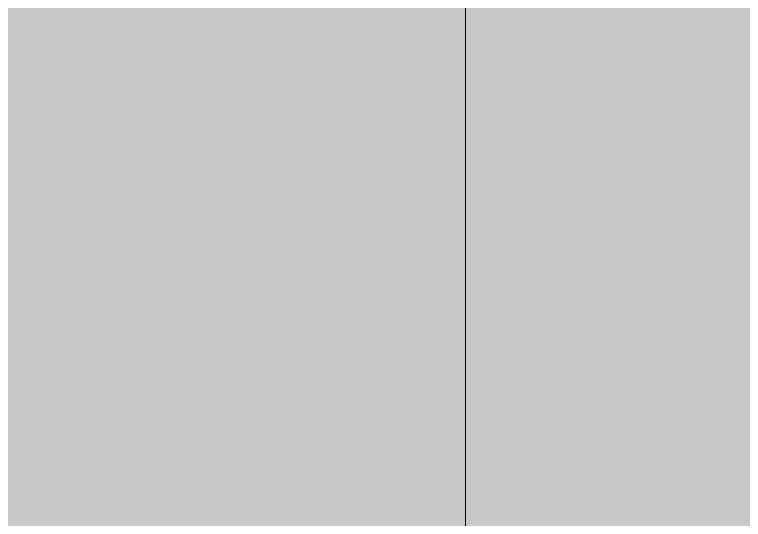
# Model space of a CAD drawing. Header units: inches. Extents: x 1750 to 8392, y -297 to 660.
# Drawn here: x 2215.6766 to 2215.7338, y 229.1883 to 229.228 of the extents above; entities that cross this region are included whole.
import ezdxf

# ---------------------------------------------------------------- set-up
doc = ezdxf.new("R2010")
doc.units = ezdxf.units.IN
doc.header["$MEASUREMENT"] = 0
doc.layers.add('A-GLAZ-1', color=151, linetype='Continuous', lineweight=9)
doc.layers.add('A-WALL-1', color=113, linetype='Continuous', lineweight=9)

# ---------------------------------------------------------------- blocks, each defined once
blk = doc.blocks.new('Basic Wall _ EXT - FIBER CEMENT - LARGE - ___-2505162-BUILDING ELEVATION - EAST')
at = {"layer": 'A-WALL-1'}
h = blk.add_hatch(color=256, dxfattribs=at)
h.paths.add_polyline_path([(2523.711367, 229.148701), (2523.723737, 229.148701), (2523.719753, 229.725805), (2325.366495, 229.725805), (2325.366495, 229.148701), (2330.537018, 229.148701), (2330.537018, 229.5), (2368.560455, 229.5), (2368.560455, 229.148701), (2446.112018, 229.148701), (2446.112018, 229.5), (2484.135455, 229.5), (2484.135455, 229.148701), (2523.434348, 229.148701)], flags=0)
h.paths.add_polyline_path([(2067.599632, 229.148701), (2100.512018, 229.148701), (2100.512018, 229.5), (2138.535455, 229.5), (2138.535455, 229.148701), (2215.712018, 229.148701), (2215.712018, 229.5), (2220.872719, 229.5), (2220.872719, 229.725805), (2067.599632, 229.722792)], flags=0)
h.paths.add_polyline_path([(2253.735455, 229.148701), (2324.366495, 229.148701), (2324.366495, 229.725805), (2221.872719, 229.725805), (2221.872719, 229.5), (2253.735455, 229.5)], flags=0)
blk = doc.blocks.new('Window-Double_Hung-Andersen-400_Series-Tilt_Wash - 2nd Floor-V16-BUILDING ELEVATION - EAST')
at = {"layer": 'A-GLAZ-1'}
h = blk.add_hatch(color=256, dxfattribs=at)
h.paths.add_polyline_path([(2215.712018, 151.1875), (2217.858185, 151.1875), (2217.858185, 153.6875), (2217.587018, 153.6875), (2217.587018, 177.154836), (2216.086532, 177.154836), (2216.10263, 177.399836), (2216.224907, 177.611625), (2216.436696, 177.733902), (2216.558973, 177.75), (2217.587018, 177.75), (2217.587018, 228.25), (2220.872719, 228.25), (2220.872719, 229.5), (2215.712018, 229.5), (2215.712018, 151.9375)], flags=0)
h.paths.add_polyline_path([(2223.788934, 151.746094), (2248.308087, 151.746094), (2248.308087, 153.6875), (2221.872719, 153.6875), (2221.872719, 151.746094)], flags=0)
h.paths.add_polyline_path([(2253.735455, 151.746094), (2253.735455, 153.951917), (2251.860455, 153.951917), (2251.860455, 153.6875), (2249.489189, 153.6875), (2249.489189, 151.746094), (2253.665364, 151.746094)], flags=0)
h.paths.add_polyline_path([(2219.039288, 151.746094), (2220.872719, 151.746094), (2220.872719, 153.6875), (2219.039288, 153.6875), (2219.039288, 151.9375)], flags=0)
h.paths.add_polyline_path([(2253.047955, 154.898437), (2253.735455, 154.898437), (2253.735455, 157.100354), (2251.860455, 157.100354), (2251.890404, 154.898437)], flags=0)
h.paths.add_polyline_path([(2253.561237, 158.046875), (2253.735455, 158.046875), (2253.735455, 160.248792), (2251.860455, 160.248792), (2251.860455, 158.046875), (2253.160913, 158.046875)], flags=0)
h.paths.add_polyline_path([(2253.561237, 161.195312), (2253.735455, 161.195312), (2253.735455, 163.401135), (2251.860455, 163.401135), (2251.860455, 161.195312), (2253.253062, 161.195312)], flags=0)
h.paths.add_polyline_path([(2253.735455, 164.347656), (2253.735455, 166.549573), (2251.860455, 166.549573), (2251.860455, 164.347656), (2253.665364, 164.347656)], flags=0)
h.paths.add_polyline_path([(2253.561237, 167.496094), (2253.735455, 167.496094), (2253.735455, 169.549573), (2251.860455, 169.549573), (2251.860455, 167.496094), (2253.437475, 167.496094)], flags=0)
h.paths.add_polyline_path([(2253.047955, 170.496094), (2253.735455, 170.496094), (2253.735455, 177.154836), (2251.860455, 177.154836), (2251.860455, 170.496094), (2252.276167, 170.496094)], flags=0)
h.paths.add_polyline_path([(2253.735455, 177.75), (2253.735455, 229.5), (2221.872719, 229.5), (2221.872719, 228.25), (2251.860455, 228.25), (2251.860455, 177.75), (2253.665364, 177.75)], flags=0)
blk.add_line((2215.712018, 229.5), (2215.712018, 151.1875), dxfattribs=at)
blk.add_line((2215.712018, 229.5), (2215.712018, 151.1875), dxfattribs=at)

msp = doc.modelspace()

# ---------------------------------------------------------------- block references
at = {"layer": 'A-GLAZ-1'}
msp.add_blockref('Window-Double_Hung-Andersen-400_Series-Tilt_Wash - 2nd Floor-V16-BUILDING ELEVATION - EAST', (0, 0), dxfattribs=at)
at = {"layer": 'A-WALL-1'}
msp.add_blockref('Basic Wall _ EXT - FIBER CEMENT - LARGE - ___-2505162-BUILDING ELEVATION - EAST', (0, 0), dxfattribs=at)

doc.saveas('drawing.dxf')
